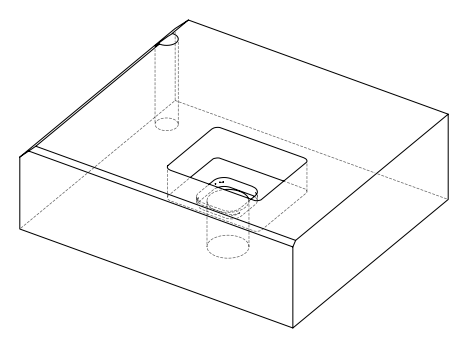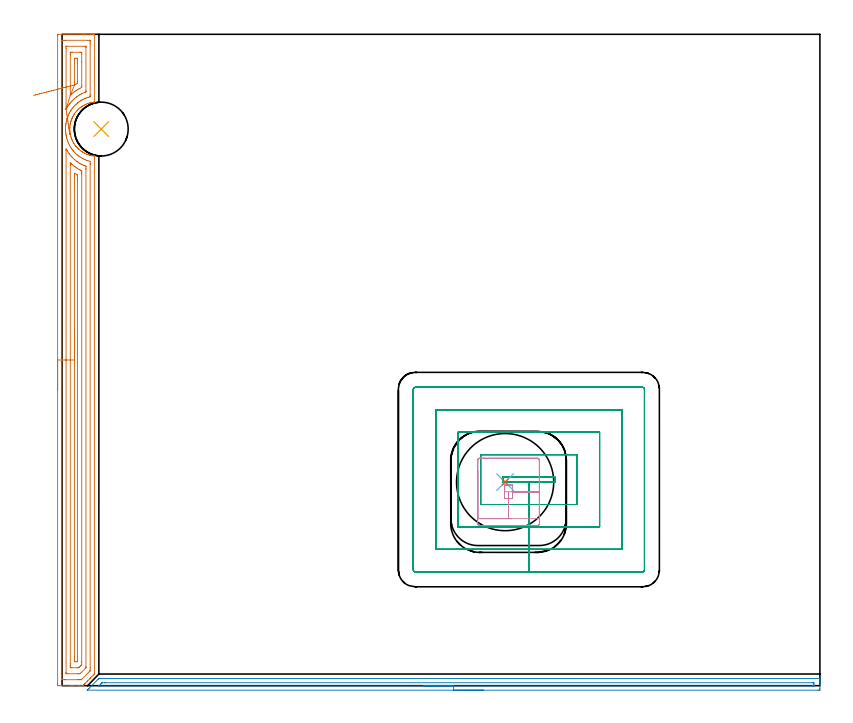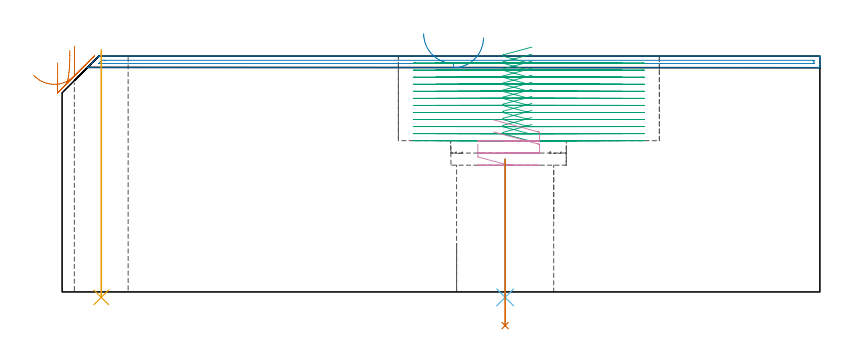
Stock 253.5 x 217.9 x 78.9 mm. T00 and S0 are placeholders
(PLAN: 7 operations, 4 tool changes, 35.3 min)
(1 AREA_MILL | FG_CHAMFER_SURFACE | UGT0205_001 | 8.73 min | 16485 mm3)
(2 AREA_MILL_1 | FG_CHAMFER_SURFACE_1 | UGT0205_001 | 4.05 min | 1851 mm3)
(3 MILL_RECTANGULAR_POCKET | POCKET_RECTANGULAR_STRAIGHT | NXT0201_013 | Follow Part, ap 2.5, ae 75% | 20.71 min | 176405 mm3)
(4 MILL_RECTANGULAR_POCKET_1 | POCKET_RECTANGULAR_STRAIGHT_1 | UGT0201_100 | Follow Part, ap 4.5, ae 75% | 1.09 min | 11804 mm3)
(5 INDEXABLE_INSERT_DRILL_THROUGH_HOLE_FROM_SOLID | STEP1HOLE | NXT0302_007 | 0.33 min | 19675 mm3)
(6 INDEXABLE_INSERT_DRILL_THROUGH_HOLE_FROM_SOLID_1 | STEP1HOLE_1 | NXT0302_007 | 0.19 min | 10782 mm3)
(7 DRILL_TO_ENLARGE_THROUGH_HOLE | STEP1HOLE_1 | UGT0301_001 | 0.23 min | 24379 mm3)
(TOOL UGT0205_001 | Chamfer Mill 20 x 3 x 45 deg. | D20 FL50 Z2)
(TOOL NXT0201_013 | ENDMILL 10mm | D10 FL30 Z4)
(TOOL UGT0201_100 | End Mill 18 mm | D18 FL22 Z2)
(TOOL NXT0302_007 | Index. Insert Drill 18mm [880-D1800L25-05] | D18 PA176 FL90 Z2)
(TOOL UGT0301_001 | Twist Drill 32.5 mm | D32.5 PA118 FL185 Z2)
(OP 1 AREA_MILL)
G17 G21 G94 G90
T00 M6
G54
G17 G0 G90 X-1.5 Y98.95 S1061 M3
G43 Z88.9 H0
Z76.6
G94 G1 Y98.988 Z75.728 F250.
Y99.102 Z74.863
Y99.291 Z74.012
Y99.553 Z73.18
Y99.887 Z72.374
Y100.29 Z71.6
Y100.758 Z70.864
Y101.29 Z70.172
Y101.879 Z69.529
Y102.522 Z68.94
Y103.214 Z68.408
Y103.95 Z67.94
Y104.724 Z67.537
Y105.53 Z67.203
Y106.362 Z66.941
Y107.213 Z66.752
Y108.078 Z66.638
Y108.95 Z66.6
Y217.304
X-1.495 Y217.764 Z66.603
X-1.492 Y217.89 Z66.606
X-1.361 Y217.9 Z66.736
X6.85 Z74.945
X7.433 Z75.53
X7.73 Z75.827
X9.49 Z77.584
X10.083 Z78.183
X10.37 Z78.469
X10.511 Y217.899 Z78.61
X10.794 Y217.89 Z78.893
X10.8 Y217.75 Z78.9
Y195.454
X10.796 Y195.245 Z78.89
X10.754 Y195.221 Z78.847
X10.744 Y195.216 Z78.838
X10.089 Y195.114 Z78.186
X9.649 Y195.03 Z77.748
X9.213 Y194.923 Z77.313
X8.814 Y194.809 Z76.914
X8.338 Y194.633 Z76.437
X7.897 Y194.449 Z75.997
X7.463 Y194.238 Z75.562
X7.243 Y194.117 Z75.342
X6.874 Y193.914 Z74.972
X6.588 Y193.729 Z74.687
X6.507 Y193.671 Z74.606
X6.41 Y193.6 Z74.507
X6.168 Y193.426 Z74.267
X6.145 Y193.409 Z74.244
X5.97 Y193.271 Z74.069
X5.713 Y193.069 Z73.812
X5.654 Y193.02 Z73.754
X5.239 Y192.622 Z73.337
X4.839 Y192.209 Z72.936
X4.765 Y192.126 Z72.862
X4.414 Y191.684 Z72.512
X4.082 Y191.231 Z72.181
X3.963 Y191.051 Z72.062
X3.754 Y190.698 Z71.852
X3.674 Y190.55 Z71.77
X3.557 Y190.337 Z71.655
X3.346 Y189.893 Z71.445
X3.33 Y189.855 Z71.429
X3.248 Y189.658 Z71.343
X3.156 Y189.443 Z71.253
X3.142 Y189.407 Z71.24
X3.088 Y189.264 Z71.186
X2.972 Y188.908 Z71.07
X2.931 Y188.766 Z71.029
X2.867 Y188.548 Z70.966
X2.826 Y188.375 Z70.925
X2.761 Y188.102 Z70.86
X2.738 Y187.982 Z70.837
X2.72 Y187.874 Z70.814
X2.677 Y187.654 Z70.773
X2.615 Y187.207 Z70.712
X2.575 Y186.759 Z70.674
X2.571 Y186.616 Z70.665
X2.559 Y186.312 Z70.654
X2.561 Y186.172
X2.564 Y185.865 Z70.661
X2.571 Y185.77 Z70.665
X2.574 Y185.699 Z70.671
X2.592 Y185.418 Z70.688
X2.618 Y185.199 Z70.71
X2.643 Y184.954 Z70.742
X2.713 Y184.523 Z70.813
X2.743 Y184.382 Z70.843
X2.761 Y184.307 Z70.857
X2.79 Y184.166 Z70.889
X2.809 Y184.076 Z70.908
X2.932 Y183.628 Z71.029
X3.073 Y183.182 Z71.168
X3.09 Y183.135 Z71.184
X3.097 Y183.118 Z71.191
X3.183 Y182.901 Z71.28
X3.216 Y182.821 Z71.312
X3.237 Y182.767 Z71.335
X3.26 Y182.709 Z71.358
X3.448 Y182.288 Z71.546
X3.682 Y181.837 Z71.779
X3.933 Y181.393 Z72.033
X3.962 Y181.347 Z72.062
X4.263 Y180.918 Z72.361
X4.398 Y180.74 Z72.493
X4.503 Y180.598 Z72.6
X4.577 Y180.499 Z72.675
X4.704 Y180.343 Z72.804
X4.797 Y180.241 Z72.893
X4.839 Y180.193 Z72.936
X4.884 Y180.145 Z72.983
X5.005 Y180.021 Z73.104
X5.09 Y179.935 Z73.186
X5.173 Y179.848 Z73.271
X5.303 Y179.714 Z73.402
X5.383 Y179.632 Z73.479
X5.41 Y179.605 Z73.507
X5.468 Y179.551 Z73.565
X5.56 Y179.466 Z73.656
X5.677 Y179.365 Z73.772
X5.714 Y179.332 Z73.811
X6.113 Y179.014 Z74.212
X6.188 Y178.958 Z74.288
X6.41 Y178.796 Z74.504
X6.526 Y178.71 Z74.62
X6.59 Y178.667 Z74.685
X6.691 Y178.605 Z74.786
X6.845 Y178.51 Z74.945
X7.022 Y178.403 Z75.12
X7.463 Y178.164 Z75.561
X7.673 Y178.064 Z75.772
X8.199 Y177.816 Z76.299
X8.338 Y177.763 Z76.438
X8.61 Y177.668 Z76.709
X8.774 Y177.611 Z76.873
X8.922 Y177.566 Z77.022
X9.213 Y177.478 Z77.312
X9.49 Y177.409 Z77.588
X9.649 Y177.37 Z77.748
X9.979 Y177.305 Z78.078
X10.088 Y177.283 Z78.187
X10.24 Y177.26 Z78.338
X10.37 Y177.24 Z78.466
X10.776 Y177.177 Z78.876
X10.779 Y177.173 Z78.879
X10.792 Y177.155 Z78.892
X10.793 Y177.141 Z78.893
X10.8 Y176.281 Z78.9
Y4.164
X10.796 Y3.893 Z78.89
X10.425 Y3.524 Z78.523
X9.578 Y2.677 Z77.676
X9.49 Y2.588 Z77.586
X9.28 Y2.38 Z77.38
X9.241 Y2.341 Z77.34
X8.61 Y1.708 Z76.706
X8.395 Y1.495 Z76.495
X7.73 Y0.828 Z75.826
X7.667 Y0.767 Z75.766
X7.497 Y0.596 Z75.596
X7.436 Y0.535 Z75.533
X7.378 Y0.478 Z75.477
X7.199 Y0.299 Z75.298
X7.143 Y0.242 Z75.24
X6.9 Y0. Z74.999
X5.684 Z73.783
X5.09 Z73.186
X3.913 Z72.01
X3.33 Z71.424
X2.808 Z70.903
X-1.07 Y0.001 Z67.027
X-1.285 Y0.004 Z66.812
X-1.491 Y0.01 Z66.606
X-1.495 Y0.165 Z66.603
X-1.499 Y0.596 Z66.601
X-1.5 Y1.032 Z66.6
Y108.95
X-0.086 Z68.014
X-0.085 Y215.717 Z68.015
X-0.084 Y215.815 Z68.016
X-0.082 Y215.863 Z68.018
X-0.08 Y215.881 Z68.02
X-0.058 Y215.89 Z68.042
X0.318 Y215.898 Z68.418
X0.69 Y215.899 Z68.79
X1.195 Y215.9 Z69.295
X8.61 Y215.899 Z76.71
X9.118 Y215.896 Z77.218
X9.3 Y215.89 Z77.4
X9.379 Y215.869 Z77.479
X9.384 Y215.627 Z77.484
X9.385 Y215.52 Z77.485
X9.386 Y214.734 Z77.486
Y197.684
X9.384 Y197.291 Z77.484
X9.381 Y197.095 Z77.481
X9.379 Y197.004 Z77.479
X9.304 Y196.981 Z77.404
X8.615 Y196.792 Z76.715
X8.608 Y196.79 Z76.708
X8.078 Y196.594 Z76.178
X7.73 Y196.454 Z75.83
X7.349 Y196.286 Z75.449
X6.85 Y196.041 Z74.95
X6.758 Y195.994 Z74.858
X6.586 Y195.9 Z74.686
X6.2 Y195.667 Z74.3
X5.97 Y195.517 Z74.07
X5.676 Y195.306 Z73.776
X5.275 Y195.009 Z73.375
X5.09 Y194.857 Z73.19
X4.701 Y194.511 Z72.801
X4.288 Y194.117 Z72.388
X4.21 Y194.036 Z72.31
X3.828 Y193.612 Z71.928
X3.513 Y193.225 Z71.613
X3.433 Y193.121 Z71.533
X3.33 Y192.981 Z71.43
X3.063 Y192.604 Z71.163
X2.886 Y192.333 Z70.986
X2.722 Y192.057 Z70.822
X2.45 Y191.579 Z70.55
X2.403 Y191.489 Z70.503
X2.379 Y191.441 Z70.479
X2.124 Y190.881 Z70.224
X1.983 Y190.55 Z70.083
X1.865 Y190.251 Z69.965
X1.662 Y189.658 Z69.762
X1.649 Y189.618 Z69.749
X1.64 Y189.587 Z69.74
X1.57 Y189.341 Z69.67
X1.458 Y188.88 Z69.558
X1.433 Y188.766 Z69.533
X1.31 Y188.138 Z69.41
X1.272 Y187.874 Z69.372
X1.208 Y187.35 Z69.308
X1.176 Y186.982 Z69.276
X1.155 Y186.511 Z69.255
X1.151 Y186.091 Z69.251
X1.165 Y185.61 Z69.265
X1.191 Y185.199 Z69.291
X1.254 Y184.628 Z69.354
X1.304 Y184.307 Z69.404
X1.36 Y183.974 Z69.46
X1.449 Y183.538 Z69.549
X1.479 Y183.415 Z69.579
X1.57 Y183.068 Z69.67
X1.737 Y182.523 Z69.837
X1.819 Y182.272 Z69.919
X2.076 Y181.632 Z70.176
X2.45 Y180.833 Z70.55
X2.497 Y180.74 Z70.597
X2.549 Y180.64 Z70.649
X2.869 Y180.091 Z70.969
X3.031 Y179.848 Z71.131
X3.33 Y179.426 Z71.43
X3.686 Y178.956 Z71.786
X3.928 Y178.673 Z72.028
X4.21 Y178.374 Z72.31
X4.511 Y178.064 Z72.611
X4.807 Y177.783 Z72.907
X5.09 Y177.544 Z73.19
X5.562 Y177.173 Z73.662
X5.97 Y176.878 Z74.07
X6.693 Y176.44 Z74.793
X6.85 Y176.355 Z74.95
X6.989 Y176.281 Z75.089
X7.497 Y176.045 Z75.597
X7.73 Y175.939 Z75.83
X8.274 Y175.73 Z76.374
X8.61 Y175.624 Z76.71
X9.379 Y175.389 Z77.479
X9.385 Y174.603 Z77.485
Y174.497
X9.386 Y5.947 Z77.486
X9.384 Y5.162 Z77.484
X9.382 Y5.055 Z77.482
X9.379 Y4.961 Z77.479
X9.32 Y4.882 Z77.42
X9.202 Y4.758 Z77.302
X9.053 Y4.606 Z77.153
X8.614 Y4.164 Z76.714
X6.83 Y2.38 Z74.93
X6.538 Y2.097 Z74.638
X6.456 Y2.018 Z74.556
X6.337 Y2.008 Z74.437
X5.97 Y2.003 Z74.07
X5.465 Y2. Z73.565
X5.09 Z73.19
X1.065 Z69.165
X0.69 Y2.001 Z68.79
X0.182 Y2.004 Z68.282
X0. Y2.01 Z68.1
X-0.079 Y2.031 Z68.021
X-0.084 Y2.273 Z68.016
X-0.085 Y2.38 Z68.015
X-0.086 Y3.166 Z68.014
Y108.95
X1.328 Z69.428
X1.329 Y178.956 Z69.429
X1.33 Y179.2 Z69.43
X1.333 Y179.446 Z69.433
X1.336 Y179.578 Z69.436
X1.478 Y179.33 Z69.578
X1.57 Y179.17 Z69.67
X1.695 Y178.956 Z69.795
X1.891 Y178.631 Z69.991
X2.29 Y178.064 Z70.39
X2.45 Y177.847 Z70.55
X2.74 Y177.469 Z70.84
X2.992 Y177.173 Z71.092
X3.33 Y176.81 Z71.43
X3.853 Y176.281 Z71.953
X4.21 Y175.958 Z72.31
X4.918 Y175.389 Z73.018
X5.09 Y175.264 Z73.19
X5.37 Y175.068 Z73.47
X5.545 Y174.959 Z73.645
X5.97 Y174.707 Z74.07
X6.333 Y174.497 Z74.433
X6.85 Y174.245 Z74.95
X7.322 Y174.019 Z75.422
X7.73 Y173.855 Z75.83
X7.911 Y173.782 Z76.011
X7.965 Y173.746 Z76.065
X7.967 Y173.687 Z76.067
X7.969 Y173.605 Z76.069
X7.971 Y172.958 Z76.071
Y172.714
Y6.27
X7.97 Y6.109 Z76.07
X7.967 Y6.029 Z76.067
X7.965 Y5.992 Z76.065
X7.939 Y5.947 Z76.039
X7.836 Y5.839 Z75.936
X7.73 Y5.73 Z75.83
X6.509 Y4.509 Z74.609
X6.16 Y4.164 Z74.26
X6.06 Y4.072 Z74.16
X5.97 Y4.01 Z74.07
X5.25 Y4.001 Z73.35
X5.09 Y4. Z73.19
X1.73 Y4.001 Z69.83
X1.57 Y4.005 Z69.67
X1.409 Y4.01 Z69.509
X1.335 Y4.025 Z69.435
X1.332 Y4.082 Z69.432
X1.33 Y4.164 Z69.43
X1.329 Y4.408 Z69.429
X1.328 Y108.95 Z69.428
X2.743 Z70.843
Y174.2
X2.744 Y174.497 Z70.844
X2.748 Y174.882 Z70.848
X2.749 Y174.909 Z70.849
X2.794 Y174.869 Z70.894
X2.922 Y174.751 Z71.022
X3.193 Y174.497 Z71.293
X3.33 Y174.379 Z71.43
X3.996 Y173.822 Z72.096
X4.21 Y173.653 Z72.31
X4.236 Y173.632 Z72.336
X4.272 Y173.605 Z72.372
X4.752 Y173.269 Z72.852
X5.09 Y173.063 Z73.19
X5.677 Y172.714 Z73.777
X5.97 Y172.56 Z74.07
X6.28 Y172.399 Z74.38
X6.464 Y172.301 Z74.564
X6.55 Y172.255 Z74.65
X6.553 Y172.122 Z74.653
X6.556 Y171.822 Z74.656
X6.557 Y171.227 Z74.657
Y170.93
Y8.028
X6.555 Y7.731 Z74.655
X6.551 Y7.142 Z74.651
X6.538 Y6.999 Z74.638
X6.387 Y6.839 Z74.487
X6.178 Y6.628 Z74.278
X5.97 Y6.419 Z74.07
X5.735 Y6.185 Z73.835
X5.642 Y6.094 Z73.742
X5.584 Y6.04 Z73.684
X5.552 Y6.013 Z73.652
X5.503 Y6.01 Z73.603
X5.09 Y6.001 Z73.19
X5.038 Y6. Z73.138
X3.277 Y6.001 Z71.377
X2.91 Y6.01 Z71.01
X2.749 Y6.026 Z70.849
X2.748 Y6.117 Z70.848
X2.744 Y6.541 Z70.844
X2.743 Y6.839 Z70.843
Y7.434
Y108.95
X4.157 Z72.257
Y170.092
X4.161 Y170.93 Z72.261
X4.163 Y170.978 Z72.263
X4.21 Y171.399 Z72.31
X5.014 Y170.93 Z73.114
X5.09 Y170.878 Z73.19
X5.139 Y170.038 Z73.239
X5.141 Y169.987 Z73.241
X5.143 Y169.146 Z73.243
Y9.46
X5.14 Y8.623 Z73.24
X5.138 Y8.574 Z73.238
X5.09 Y8.01 Z73.19
X4.819 Y8.005 Z72.919
X4.21 Y8.01 Z72.31
X4.162 Y8.623 Z72.262
X4.16 Y8.674 Z72.26
X4.157 Y9.514 Z72.257
Y9.568
Y108.95
Y109.822 Z72.295
Y110.686 Z72.409
Y111.538 Z72.598
Y112.37 Z72.86
Y113.176 Z73.194
Y113.95 Z73.597
Y114.686 Z74.065
Y115.378 Z74.596
Y116.021 Z75.186
Y116.61 Z75.829
Y117.141 Z76.521
Y117.61 Z77.257
Y118.013 Z78.031
Y118.347 Z78.837
Y118.609 Z79.669
Y118.798 Z80.52
Y118.912 Z81.385
Y118.95 Z82.257
G0 Z88.9
X2.564 Y184.461
Z80.769
G1 X2.577 Y184.375 Z79.901
X2.578 Y184.363 Z79.028
X2.569 Y184.427 Z78.158
X2.549 Y184.566 Z77.297
X2.517 Y184.778 Z76.452
X2.476 Y185.062 Z75.628
X2.424 Y185.417 Z74.833
X2.362 Y185.838 Z74.071
X2.291 Y186.324 Z73.35
X2.21 Y186.87 Z72.674
X2.122 Y187.472 Z72.049
X2.026 Y188.126 Z71.48
X1.923 Y188.826 Z70.97
X1.814 Y189.568 Z70.524
X1.7 Y190.345 Z70.145
X1.582 Y191.152 Z69.835
X1.46 Y191.983 Z69.598
X1.335 Y192.831 Z69.435
X1.334 Y192.841 Z69.434
X1.331 Y192.907 Z69.431
X1.329 Y193.059 Z69.429
X1.328 Y193.225 Z69.428
X1.329 Y213.089 Z69.429
X1.331 Y213.736 Z69.431
X1.334 Y213.858 Z69.434
X1.335 Y213.882 Z69.435
X1.356 Y213.89 Z69.456
X1.412 Y213.897 Z69.512
X1.57 Y213.899 Z69.67
X7.57 Z75.67
X7.73 Y213.895 Z75.83
X7.89 Y213.89 Z75.99
X7.965 Y213.875 Z76.065
X7.968 Y213.818 Z76.068
X7.969 Y213.736 Z76.069
X7.971 Y213.492 Z76.071
Y198.899
X7.969 Y198.738 Z76.069
X7.967 Y198.658 Z76.067
X7.965 Y198.643 Z76.065
X7.942 Y198.627 Z76.042
X7.824 Y198.576 Z75.924
X7.675 Y198.521 Z75.775
X6.85 Y198.158 Z74.95
X6.537 Y198.001 Z74.637
X5.97 Y197.705 Z74.07
X5.956 Y197.698 Z74.056
X5.932 Y197.684 Z74.032
X5.413 Y197.357 Z73.513
X5.09 Y197.13 Z73.19
X4.896 Y196.989 Z72.996
X4.637 Y196.792 Z72.737
X4.21 Y196.437 Z72.31
X3.928 Y196.186 Z72.028
X3.627 Y195.9 Z71.727
X3.478 Y195.75 Z71.578
X3.33 Y195.596 Z71.43
X3.052 Y195.291 Z71.152
X2.807 Y195.009 Z70.907
X2.647 Y194.809 Z70.747
X2.45 Y194.555 Z70.55
X2.265 Y194.304 Z70.365
X2.132 Y194.117 Z70.232
X1.905 Y193.778 Z70.005
X1.57 Y193.236 Z69.67
X1.566 Y193.229 Z69.666
X1.469 Y193.056 Z69.569
X1.404 Y192.942 Z69.504
X1.335 Y192.831 Z69.435
X2.749 Y197.489 Z70.849
X2.747 Y197.503 Z70.847
X2.745 Y197.563 Z70.845
X2.743 Y197.684 Z70.843
Y197.914
Y211.061
X2.745 Y211.654 Z70.845
X2.748 Y211.854 Z70.848
X2.749 Y211.882 Z70.849
X2.763 Y211.89 Z70.863
X2.813 Y211.894 Z70.913
X2.916 Y211.897 Z71.016
X3.33 Y211.9 Z71.43
X6.023 Y211.899 Z74.123
X6.39 Y211.89 Z74.49
X6.55 Y211.874 Z74.65
X6.552 Y211.783 Z74.652
X6.556 Y211.359 Z74.656
X6.557 Y208.682 Z74.657
Y200.656
X6.555 Y200.359 Z74.655
X6.553 Y200.211 Z74.653
X6.55 Y200.143 Z74.65
X6.48 Y200.106 Z74.58
X5.97 Y199.84 Z74.07
X5.729 Y199.711 Z73.829
X5.288 Y199.468 Z73.388
X5.164 Y199.392 Z73.264
X5.09 Y199.345 Z73.19
X4.632 Y199.04 Z72.732
X4.21 Y198.736 Z72.31
X3.995 Y198.576 Z72.095
X3.629 Y198.273 Z71.729
X3.33 Y198.019 Z71.43
X3.154 Y197.862 Z71.254
X2.749 Y197.489 Z70.849
X4.167 Y200.959 Z72.267
X4.164 Y200.967 Z72.264
X4.16 Y201.036 Z72.26
X4.157 Y201.143 Z72.257
Y201.197
Y208.44
X4.16 Y209.277 Z72.26
X4.162 Y209.326 Z72.262
X4.21 Y209.89 Z72.31
X4.481 Y209.895 Z72.581
X5.09 Y209.89 Z73.19
X5.138 Y209.277 Z73.238
X5.14 Y209.226 Z73.24
X5.143 Y208.386 Z73.243
Y202.196
X5.141 Y202.143 Z73.241
X5.139 Y202.094 Z73.239
X5.09 Y201.521 Z73.19
X4.642 Y201.251 Z72.742
X4.375 Y201.084 Z72.475
X4.21 Y200.98 Z72.31
X4.172 Y200.96 Z72.272
X4.167 Y200.959 Z72.267
X3.535 Y200.798 Z71.688
X2.856 Y200.626 Z71.167
X2.136 Y200.442 Z70.71
X1.38 Y200.25 Z70.32
X0.594 Y200.051 Z69.998
X-0.217 Y199.845 Z69.749
X-1.045 Y199.634 Z69.574
X-1.885 Y199.421 Z69.473
X-2.73 Y199.206 Z69.449
X-3.574 Y198.991 Z69.501
X-4.41 Y198.779 Z69.628
X-5.233 Y198.57 Z69.83
X-6.035 Y198.366 Z70.105
X-6.811 Y198.169 Z70.452
X-7.555 Y197.98 Z70.867
X-8.261 Y197.8 Z71.347
X-8.924 Y197.632 Z71.889
X-9.538 Y197.476 Z72.488
G0 Z88.9
M5
M2
(OP 2 AREA_MILL_1)
G17 G21 G94 G90
T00 M6
G54
G17 G0 G90 X140.95 Y-1.5 S1061 M3
G43 Z88.9 H0
Z85.
G94 G1 X140.912 Z84.128 F250.
X140.798 Z83.264
X140.609 Z82.412
X140.347 Z81.58
X140.013 Z80.774
X139.61 Z80.
X139.142 Z79.264
X138.611 Z78.572
X138.021 Z77.929
X137.378 Z77.34
X136.686 Z76.808
X135.95 Z76.34
X135.176 Z75.937
X134.37 Z75.603
X133.538 Z75.341
X132.687 Z75.152
X131.822 Z75.038
X130.95 Z75.
X8.5
X8.422 Y-1.495 Z75.004
X8.418 Y-1.493 Z75.005
X8.422 Y-1.477 Z75.02
X9.011 Y-0.889 Z75.61
X12.039 Y2.14 Z78.638
X12.282 Y2.384 Z78.88
X12.288 Y2.389 Z78.885
X12.303 Y2.394 Z78.888
X12.59 Y2.4 Z78.9
X253.33
X253.49 Y2.397 Z78.888
X253.493 Y2.34 Z78.832
X253.5 Y1.934 Z78.434
Y1.578 Z78.077
Y0.896 Z77.392
Y-0.337 Z76.16
X253.497 Y-0.889 Z75.605
X253.493 Y-1.491 Z75.005
X253.487 Y-1.493 Z75.003
X252.883 Y-1.5 Z75.
X130.95
Y-0.086 Z76.414
X12.59
X12.501 Y-0.085 Z76.415
X12.323 Y-0.081 Z76.419
X12.286 Y-0.079 Z76.421
X12.29 Y-0.07 Z76.43
X12.316 Y-0.037 Z76.463
X12.354 Y0.004 Z76.504
X12.919 Y0.568 Z77.068
X13.253 Y0.896 Z77.396
X13.331 Y0.969 Z77.469
X13.4 Y0.979 Z77.479
X13.484 Y0.982 Z77.482
X14.288 Y0.986 Z77.486
X14.377
X251.186 Y0.985 Z77.485
X251.364 Y0.982 Z77.482
X251.477 Y0.979 Z77.479
X251.49 Y0.952 Z77.452
X251.493 Y0.896 Z77.396
X251.499 Y0.494 Z76.994
X251.5 Y0.004 Z76.504
X251.498 Y-0.047 Z76.453
X251.495 Y-0.071 Z76.429
X251.492 Y-0.078 Z76.422
X251.453 Y-0.08 Z76.42
X251.275 Y-0.085 Z76.415
X251.186 Y-0.086 Z76.414
X251.096
X130.95
X130.079 Z76.452
X129.214 Z76.566
X128.362 Z76.755
X127.53 Z77.017
X126.724 Z77.351
X125.95 Z77.754
X125.214 Z78.223
X124.522 Z78.754
X123.879 Z79.343
X123.29 Z79.986
X122.759 Z80.678
X122.29 Z81.414
X121.887 Z82.188
X121.553 Z82.994
X121.291 Z83.826
X121.102 Z84.678
X120.988 Z85.543
X120.95 Z86.414
G0 Z88.9
M5
M2
(OP 3 MILL_RECTANGULAR_POCKET)
G17 G21 G94 G90
T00 M6
G54
G17 G0 G90 X157.148 Y69.8 S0 M3
G43 Z88.9 H0
Z81.9
G94 G1 X147.5 Z79.315 F250.
Y68.1 Z78.859
X156.15 Z76.542
X164.8 F500.
Y69.8
X147.5
Y68.1
X156.15
Y60.6
X172.3
Y77.3
X140.
Y60.6
X156.15
Y53.1
X179.8
Y84.8
X132.5
Y53.1
X156.15
Y45.6
X187.3
Y92.3
X125.
Y45.6
X156.15
Y38.1
X194.2
G3 X194.8 Y38.7 R0.6
G1 Y99.2
G3 X194.2 Y99.8 R0.6
G1 X118.1
G3 X117.5 Y99.2 R0.6
G1 Y38.7
G3 X118.1 Y38.1 R0.6
G1 X156.15
X157.15
G0 X157.148 Y69.8 Z79.542
G1 X147.5 Z76.957 F250.
Y68.1 Z76.501
X156.15 Z74.183
X164.8 F500.
Y69.8
X147.5
Y68.1
X156.15
Y60.6
X172.3
Y77.3
X140.
Y60.6
X156.15
Y53.1
X179.8
Y84.8
X132.5
Y53.1
X156.15
Y45.6
X187.3
Y92.3
X125.
Y45.6
X156.15
Y38.1
X194.2
G3 X194.8 Y38.7 R0.6
G1 Y99.2
G3 X194.2 Y99.8 R0.6
G1 X118.1
G3 X117.5 Y99.2 R0.6
G1 Y38.7
G3 X118.1 Y38.1 R0.6
G1 X156.15
X157.15
G0 X157.148 Y69.8 Z77.183
G1 X147.5 Z74.598 F250.
Y68.1 Z74.143
X156.15 Z71.825
X164.8 F500.
Y69.8
X147.5
Y68.1
X156.15
Y60.6
X172.3
Y77.3
X140.
Y60.6
X156.15
Y53.1
X179.8
Y84.8
X132.5
Y53.1
X156.15
Y45.6
X187.3
Y92.3
X125.
Y45.6
X156.15
Y38.1
X194.2
G3 X194.8 Y38.7 R0.6
G1 Y99.2
G3 X194.2 Y99.8 R0.6
G1 X118.1
G3 X117.5 Y99.2 R0.6
G1 Y38.7
G3 X118.1 Y38.1 R0.6
G1 X156.15
X157.15
G0 X157.148 Y69.8 Z74.825
G1 X147.5 Z72.24 F250.
Y68.1 Z71.784
X156.15 Z69.467
X164.8 F500.
Y69.8
X147.5
Y68.1
X156.15
Y60.6
X172.3
Y77.3
X140.
Y60.6
X156.15
Y53.1
X179.8
Y84.8
X132.5
Y53.1
X156.15
Y45.6
X187.3
Y92.3
X125.
Y45.6
X156.15
Y38.1
X194.2
G3 X194.8 Y38.7 R0.6
G1 Y99.2
G3 X194.2 Y99.8 R0.6
G1 X118.1
G3 X117.5 Y99.2 R0.6
G1 Y38.7
G3 X118.1 Y38.1 R0.6
G1 X156.15
X157.15
G0 X157.148 Y69.8 Z72.467
G1 X147.5 Z69.882 F250.
Y68.1 Z69.426
X156.15 Z67.108
X164.8 F500.
Y69.8
X147.5
Y68.1
X156.15
Y60.6
X172.3
Y77.3
X140.
Y60.6
X156.15
Y53.1
X179.8
Y84.8
X132.5
Y53.1
X156.15
Y45.6
X187.3
Y92.3
X125.
Y45.6
X156.15
Y38.1
X194.2
G3 X194.8 Y38.7 R0.6
G1 Y99.2
G3 X194.2 Y99.8 R0.6
G1 X118.1
G3 X117.5 Y99.2 R0.6
G1 Y38.7
G3 X118.1 Y38.1 R0.6
G1 X156.15
X157.15
G0 X157.148 Y69.8 Z70.108
G1 X147.5 Z67.523 F250.
Y68.1 Z67.068
X156.15 Z64.75
X164.8 F500.
Y69.8
X147.5
Y68.1
X156.15
Y60.6
X172.3
Y77.3
X140.
Y60.6
X156.15
Y53.1
X179.8
Y84.8
X132.5
Y53.1
X156.15
Y45.6
X187.3
Y92.3
X125.
Y45.6
X156.15
Y38.1
X194.2
G3 X194.8 Y38.7 R0.6
G1 Y99.2
G3 X194.2 Y99.8 R0.6
G1 X118.1
G3 X117.5 Y99.2 R0.6
G1 Y38.7
G3 X118.1 Y38.1 R0.6
G1 X156.15
X157.15
G0 X157.148 Y69.8 Z67.75
G1 X147.5 Z65.165 F250.
Y68.1 Z64.709
X156.15 Z62.392
X164.8 F500.
Y69.8
X147.5
Y68.1
X156.15
Y60.6
X172.3
Y77.3
X140.
Y60.6
X156.15
Y53.1
X179.8
Y84.8
X132.5
Y53.1
X156.15
Y45.6
X187.3
Y92.3
X125.
Y45.6
X156.15
Y38.1
X194.2
G3 X194.8 Y38.7 R0.6
G1 Y99.2
G3 X194.2 Y99.8 R0.6
G1 X118.1
G3 X117.5 Y99.2 R0.6
G1 Y38.7
G3 X118.1 Y38.1 R0.6
G1 X156.15
X157.15
G0 X157.148 Y69.8 Z65.392
G1 X147.5 Z62.807 F250.
Y68.1 Z62.351
X156.15 Z60.033
X164.8 F500.
Y69.8
X147.5
Y68.1
X156.15
Y60.6
X172.3
Y77.3
X140.
Y60.6
X156.15
Y53.1
X179.8
Y84.8
X132.5
Y53.1
X156.15
Y45.6
X187.3
Y92.3
X125.
Y45.6
X156.15
Y38.1
X194.2
G3 X194.8 Y38.7 R0.6
G1 Y99.2
G3 X194.2 Y99.8 R0.6
G1 X118.1
G3 X117.5 Y99.2 R0.6
G1 Y38.7
G3 X118.1 Y38.1 R0.6
G1 X156.15
X157.15
G0 X157.148 Y69.8 Z63.033
G1 X147.5 Z60.448 F250.
Y68.1 Z59.993
X156.15 Z57.675
X164.8 F500.
Y69.8
X147.5
Y68.1
X156.15
Y60.6
X172.3
Y77.3
X140.
Y60.6
X156.15
Y53.1
X179.8
Y84.8
X132.5
Y53.1
X156.15
Y45.6
X187.3
Y92.3
X125.
Y45.6
X156.15
Y38.1
X194.2
G3 X194.8 Y38.7 R0.6
G1 Y99.2
G3 X194.2 Y99.8 R0.6
G1 X118.1
G3 X117.5 Y99.2 R0.6
G1 Y38.7
G3 X118.1 Y38.1 R0.6
G1 X156.15
X157.15
G0 X157.148 Y69.8 Z60.675
G1 X147.5 Z58.09 F250.
Y68.1 Z57.634
X156.15 Z55.317
X164.8 F500.
Y69.8
X147.5
Y68.1
X156.15
Y60.6
X172.3
Y77.3
X140.
Y60.6
X156.15
Y53.1
X179.8
Y84.8
X132.5
Y53.1
X156.15
Y45.6
X187.3
Y92.3
X125.
Y45.6
X156.15
Y38.1
X194.2
G3 X194.8 Y38.7 R0.6
G1 Y99.2
G3 X194.2 Y99.8 R0.6
G1 X118.1
G3 X117.5 Y99.2 R0.6
G1 Y38.7
G3 X118.1 Y38.1 R0.6
G1 X156.15
X157.15
G0 X157.148 Y69.8 Z58.317
G1 X147.5 Z55.732 F250.
Y68.1 Z55.276
X156.15 Z52.958
X164.8 F500.
Y69.8
X147.5
Y68.1
X156.15
Y60.6
X172.3
Y77.3
X140.
Y60.6
X156.15
Y53.1
X179.8
Y84.8
X132.5
Y53.1
X156.15
Y45.6
X187.3
Y92.3
X125.
Y45.6
X156.15
Y38.1
X194.2
G3 X194.8 Y38.7 R0.6
G1 Y99.2
G3 X194.2 Y99.8 R0.6
G1 X118.1
G3 X117.5 Y99.2 R0.6
G1 Y38.7
G3 X118.1 Y38.1 R0.6
G1 X156.15
X157.15
G0 X157.148 Y69.8 Z55.958
G1 X147.5 Z53.373 F250.
Y68.1 Z52.918
X156.15 Z50.6
X164.8 F500.
Y69.8
X147.5
Y68.1
X156.15
Y60.6
X172.3
Y77.3
X140.
Y60.6
X156.15
Y53.1
X179.8
Y84.8
X132.5
Y53.1
X156.15
Y45.6
X187.3
Y92.3
X125.
Y45.6
X156.15
Y38.1
X194.2
G3 X194.8 Y38.7 R0.6
G1 Y99.2
G3 X194.2 Y99.8 R0.6
G1 X118.1
G3 X117.5 Y99.2 R0.6
G1 Y38.7
G3 X118.1 Y38.1 R0.6
G1 X156.15
X157.15
G0 Z88.9
M5
M2
(OP 4 MILL_RECTANGULAR_POCKET_1)
G17 G21 G94 G90
T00 M6
G54
G17 G0 G90 X144.321 Y53.6 S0 M3
G43 Z88.9 H0
Z57.567
G94 G1 X159.084 Z53.611 F250.
X159.308 Y53.666 Z53.548
X159.499 Y53.801 Z53.486
X159.634 Y53.992 Z53.423
X159.7 Y54.216 Z53.36
Y64.85 Z50.511
X150.7
Y67.1 F500.
X148.
Y62.6
X150.7
Y64.85
X159.7
Y75.4
G3 X159. Y76.1 R0.7
G1 X139.7
G3 X139. Y75.4 R0.7
G1 Y54.3
G3 X139.7 Y53.6 R0.7
G1 X159.
G3 X159.7 Y54.3 R0.7
G1 Y64.85
Y65.85
G0 X144.321 Y53.6 Z53.511
G1 X159.084 Z49.555 F250.
X159.308 Y53.666 Z49.493
X159.499 Y53.801 Z49.43
X159.634 Y53.992 Z49.368
X159.7 Y54.216 Z49.305
Y64.85 Z46.456
X150.7
Y67.1 F500.
X148.
Y62.6
X150.7
Y64.85
X159.7
Y75.4
G3 X159. Y76.1 R0.7
G1 X139.7
G3 X139. Y75.4 R0.7
G1 Y54.3
G3 X139.7 Y53.6 R0.7
G1 X159.
G3 X159.7 Y54.3 R0.7
G1 Y64.85
Y65.85
G0 X139.072 Y71.945 Z49.456
G1 X139.085 Y55.878 Z45.15 F250.
X149.349 Y55.882 Z42.4
X149.35 Y64.882
X150.531 F500.
X150.628
Y67.022
X148.072
Y64.882
X149.35
X149.349 Y55.882
X159.626 Y55.886
X159.624 Y75.521
G3 X158.854 Y76.02 R0.704
G1 X158.613 Y76.025
X140.088
X139.525 Y76.005
X139.316 Y75.876
X139.209 Y75.763
X139.13 Y75.62
X139.085 Y75.432
X139.072 Y64.882
X139.085 Y55.878
X149.349 Y55.882
X150.349
G0 Z88.9
M5
M2
(OP 5 INDEXABLE_INSERT_DRILL_THROUGH_HOLE_FROM_SOLID)
G17 G21 G94 G90
T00 M6
G54
G17 G0 G90 X13.1 Y186.2 S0 M3
G43 Z88.9 H1
G94 G81 G98 Z-1.814 F250. R80.9
G80
M5
M2
(OP 6 INDEXABLE_INSERT_DRILL_THROUGH_HOLE_FROM_SOLID_1)
G17 G21 G94 G90
T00 M6
G54
G17 G0 G90 X148.2 Y68.1 S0 M3
G43 Z88.9 H1
G94 G81 G98 Z-1.814 F250. R44.4
G80
M5
M2
(OP 7 DRILL_TO_ENLARGE_THROUGH_HOLE)
G17 G21 G94 G90
T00 M6
G54
G17 G0 G90 X148.2 Y68.1 S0 M3
G43 Z88.9 H0
G94 G81 G98 Z-11.264 F250. R44.4
G80
M5
M2
